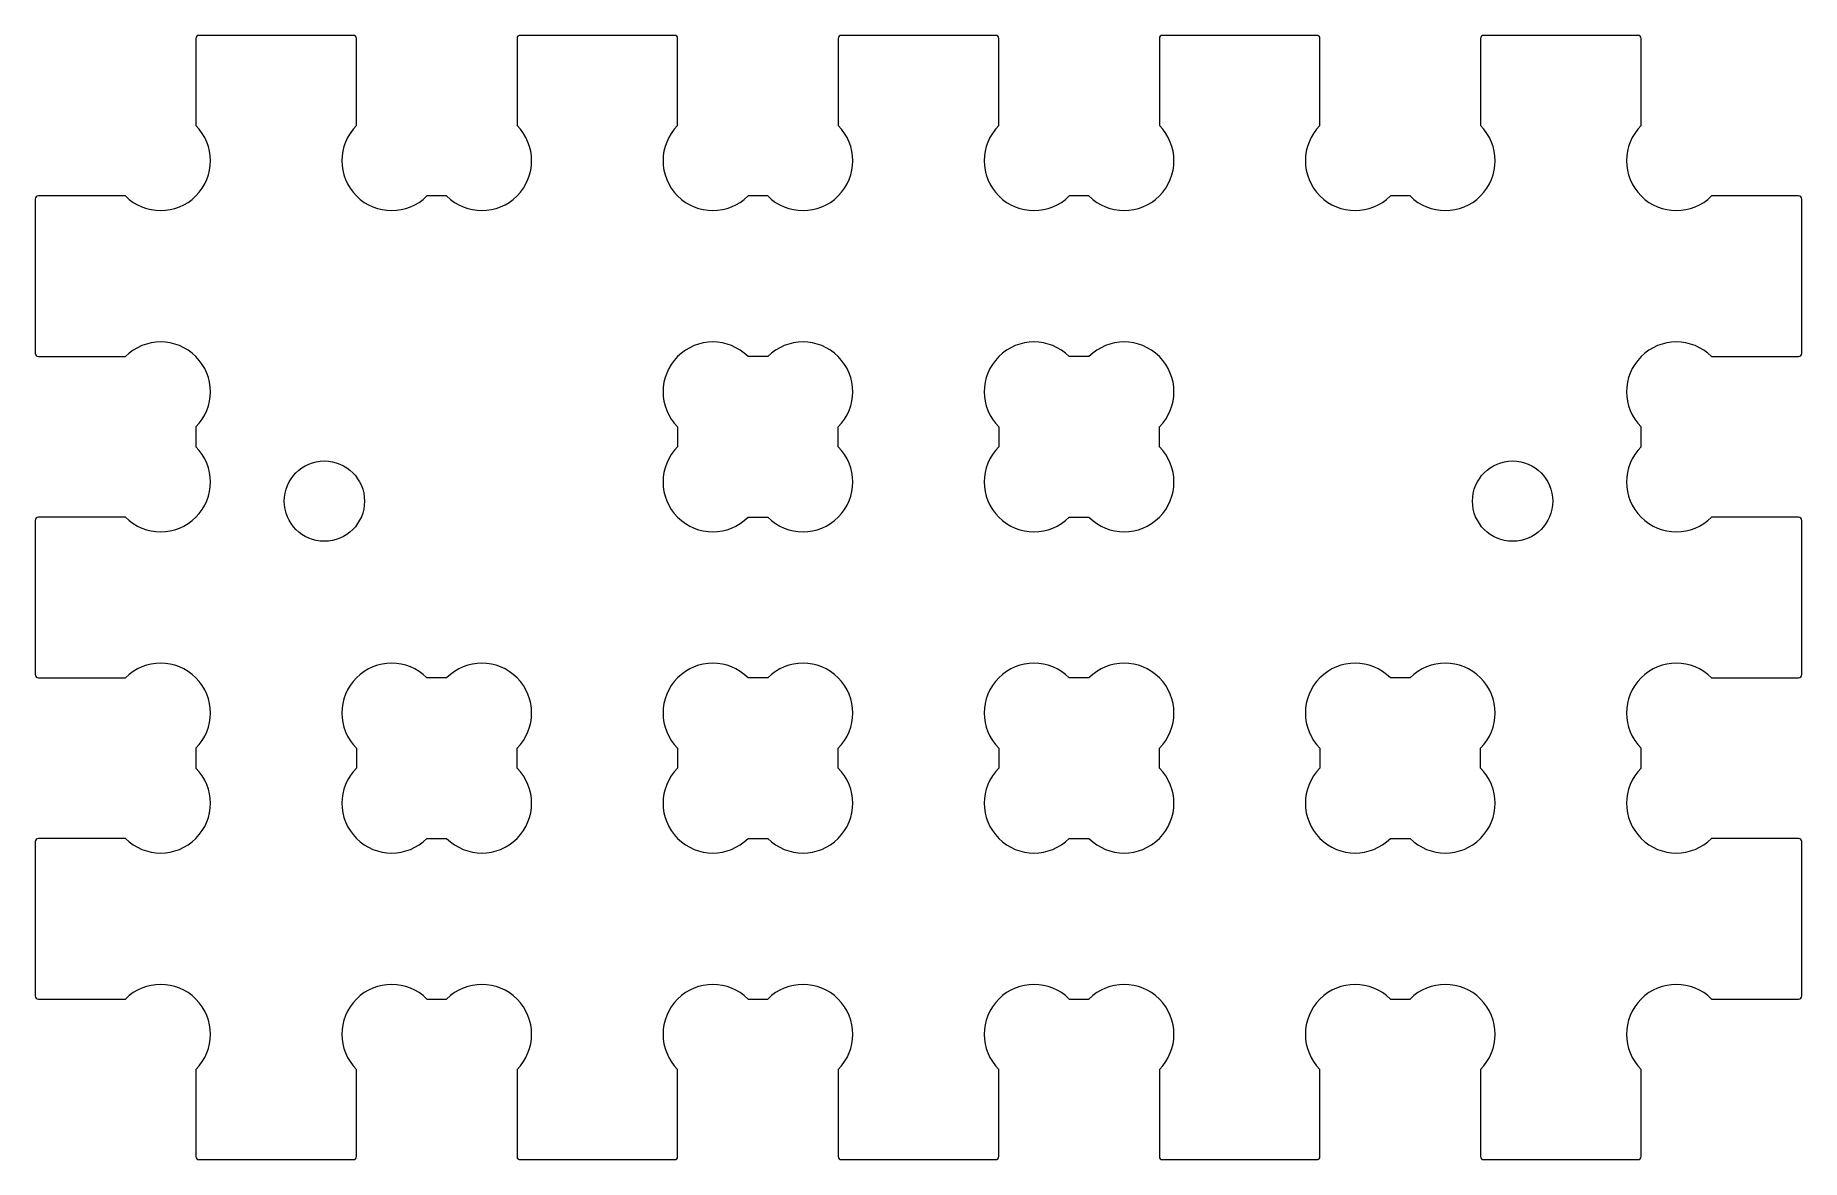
# Model space of a CAD drawing. Extents: x -27.5 to 27.5, y -17.5 to 17.5.
import ezdxf

# ---------------------------------------------------------------- set-up
doc = ezdxf.new("R2010")
doc.units = 0
doc.layers.get('0').update_dxf_attribs({"lineweight": 0})
doc.layers.add('holes', color=1, linetype='Continuous', lineweight=0)

msp = doc.modelspace()

# ---------------------------------------------------------------- linework, layer by layer
for p, q in [((-22.5, 17.4), (-22.5, 14.692)), ((-17.6, 17.5), (-22.4, 17.5)), ((-17.5, 14.692), (-17.5, 17.4)), ((-12.5, 17.4), (-12.5, 14.692)), ((-7.6, 17.5), (-12.4, 17.5)), ((-7.5, 14.692), (-7.5, 17.4)), ((-2.5, 17.4), (-2.5, 14.692)), ((2.4, 17.5), (-2.4, 17.5)), ((2.5, 14.692), (2.5, 17.4)), ((7.5, 17.4), (7.5, 14.692)), ((12.4, 17.5), (7.6, 17.5)), ((12.5, 14.692), (12.5, 17.4)), ((17.5, 17.4), (17.5, 14.692)), ((22.4, 17.5), (17.6, 17.5)), ((22.5, 14.692), (22.5, 17.4)), ((-27.5, 12.4), (-27.5, 7.6)), ((-24.692, 12.5), (-27.4, 12.5)), ((-14.692, 12.5), (-15.308, 12.5)), ((-4.692, 12.5), (-5.308, 12.5)), ((5.308, 12.5), (4.692, 12.5)), ((15.308, 12.5), (14.692, 12.5)), ((27.4, 12.5), (24.692, 12.5)), ((27.5, 7.6), (27.5, 12.4)), ((-27.4, 7.5), (-24.692, 7.5)), ((24.692, 7.5), (27.4, 7.5)), ((-22.5, 5.308), (-22.5, 4.692)), ((22.5, 4.692), (22.5, 5.308)), ((-27.5, 2.4), (-27.5, -2.4)), ((-24.692, 2.5), (-27.4, 2.5)), ((27.4, 2.5), (24.692, 2.5)), ((27.5, -2.4), (27.5, 2.4)), ((-27.4, -2.5), (-24.692, -2.5)), ((24.692, -2.5), (27.4, -2.5)), ((-22.5, -4.692), (-22.5, -5.308)), ((22.5, -5.308), (22.5, -4.692)), ((-27.5, -7.6), (-27.5, -12.4)), ((-24.692, -7.5), (-27.4, -7.5)), ((27.4, -7.5), (24.692, -7.5)), ((27.5, -12.4), (27.5, -7.6)), ((-27.4, -12.5), (-24.692, -12.5)), ((-15.308, -12.5), (-14.692, -12.5)), ((-5.308, -12.5), (-4.692, -12.5)), ((4.692, -12.5), (5.308, -12.5)), ((14.692, -12.5), (15.308, -12.5)), ((24.692, -12.5), (27.4, -12.5)), ((-22.5, -14.692), (-22.5, -17.4)), ((-17.5, -17.4), (-17.5, -14.692)), ((-12.5, -14.692), (-12.5, -17.4)), ((-7.5, -17.4), (-7.5, -14.692)), ((-2.5, -14.692), (-2.5, -17.4)), ((2.5, -17.4), (2.5, -14.692)), ((2.5, -14.692), (2.5, -14.692)), ((7.5, -14.692), (7.5, -17.4)), ((12.5, -17.4), (12.5, -14.692)), ((17.5, -14.692), (17.5, -17.4)), ((22.5, -17.4), (22.5, -14.692)), ((-22.4, -17.5), (-17.6, -17.5)), ((-12.4, -17.5), (-7.6, -17.5)), ((-2.4, -17.5), (2.4, -17.5)), ((7.6, -17.5), (12.4, -17.5)), ((17.6, -17.5), (22.4, -17.5))]:
    msp.add_line(p, q)
for centre, radius, start, end in [((-22.4, 17.4), 0.1, 90, 180), ((-17.6, 17.4), 0.1, 0, 90), ((-12.4, 17.4), 0.1, 90, 180), ((-7.6, 17.4), 0.1, 0, 90), ((-2.4, 17.4), 0.1, 90, 180), ((2.4, 17.4), 0.1, 0, 90), ((7.6, 17.4), 0.1, 90, 180), ((12.4, 17.4), 0.1, 0, 90), ((17.6, 17.4), 0.1, 90, 180), ((22.4, 17.4), 0.1, 0, 90), ((-23.596, 13.596), 1.55, 315, 45), ((-16.404, 13.596), 1.55, 135, 225), ((-13.596, 13.596), 1.55, 315, 45), ((-6.404, 13.596), 1.55, 135, 225), ((-3.596, 13.596), 1.55, 315, 45), ((3.596, 13.596), 1.55, 135, 225), ((6.404, 13.596), 1.55, 315, 45), ((13.596, 13.596), 1.55, 135, 225), ((16.404, 13.596), 1.55, 315, 45), ((23.596, 13.596), 1.55, 135, 225), ((-27.4, 12.4), 0.1, 90, 180), ((-23.596, 13.596), 1.55, 225, 315), ((-16.404, 13.596), 1.55, 225, 315), ((-13.596, 13.596), 1.55, 225, 315), ((-6.404, 13.596), 1.55, 225, 315), ((-3.596, 13.596), 1.55, 225, 315), ((3.596, 13.596), 1.55, 225, 315), ((6.404, 13.596), 1.55, 225, 315), ((13.596, 13.596), 1.55, 225, 315), ((16.404, 13.596), 1.55, 225, 315), ((23.596, 13.596), 1.55, 225, 315), ((27.4, 12.4), 0.1, 0, 90), ((-23.596, 6.404), 1.55, 45, 135), ((23.596, 6.404), 1.55, 45, 135), ((-27.4, 7.6), 0.1, 180, 270), ((-23.596, 6.404), 1.55, 315, 45), ((23.596, 6.404), 1.55, 135, 225), ((27.4, 7.6), 0.1, 270, 0), ((-23.596, 3.596), 1.55, 315, 45), ((23.596, 3.596), 1.55, 135, 225), ((-27.4, 2.4), 0.1, 90, 180), ((-23.596, 3.596), 1.55, 225, 315), ((23.596, 3.596), 1.55, 225, 315), ((27.4, 2.4), 0.1, 0, 90), ((-23.596, -3.596), 1.55, 45, 135), ((23.596, -3.596), 1.55, 45, 135), ((-27.4, -2.4), 0.1, 180, 270), ((-23.596, -3.596), 1.55, 315, 45), ((23.596, -3.596), 1.55, 135, 225), ((27.4, -2.4), 0.1, 270, 0), ((-23.596, -6.404), 1.55, 315, 45), ((23.596, -6.404), 1.55, 135, 225), ((-27.4, -7.6), 0.1, 90, 180), ((-23.596, -6.404), 1.55, 225, 315), ((23.596, -6.404), 1.55, 225, 315), ((27.4, -7.6), 0.1, 0, 90), ((-23.596, -13.596), 1.55, 45, 135), ((-16.404, -13.596), 1.55, 45, 135), ((-13.596, -13.596), 1.55, 45, 135), ((-6.404, -13.596), 1.55, 45, 135), ((-3.596, -13.596), 1.55, 45, 135), ((3.596, -13.596), 1.55, 45, 135), ((6.404, -13.596), 1.55, 45, 135), ((13.596, -13.596), 1.55, 45, 135), ((16.404, -13.596), 1.55, 45, 135), ((23.596, -13.596), 1.55, 45, 135), ((-27.4, -12.4), 0.1, 180, 270), ((-23.596, -13.596), 1.55, 315, 45), ((-16.404, -13.596), 1.55, 135, 225), ((-13.596, -13.596), 1.55, 315, 45), ((-6.404, -13.596), 1.55, 135, 225), ((-3.596, -13.596), 1.55, 315, 45), ((3.596, -13.596), 1.55, 135, 225), ((6.404, -13.596), 1.55, 315, 45), ((13.596, -13.596), 1.55, 135, 225), ((16.404, -13.596), 1.55, 315, 45), ((23.596, -13.596), 1.55, 135, 225), ((27.4, -12.4), 0.1, 270, 0), ((-22.4, -17.4), 0.1, 180, 270), ((-17.6, -17.4), 0.1, 270, 0), ((-12.4, -17.4), 0.1, 180, 270), ((-7.6, -17.4), 0.1, 270, 0), ((-2.4, -17.4), 0.1, 180, 270), ((2.4, -17.4), 0.1, 270, 0), ((7.6, -17.4), 0.1, 180, 270), ((12.4, -17.4), 0.1, 270, 0), ((17.6, -17.4), 0.1, 180, 270), ((22.4, -17.4), 0.1, 270, 0)]:
    msp.add_arc(centre, radius, start, end)
at = {"layer": 'holes'}
for p, q in [((-4.692, 7.5), (-5.308, 7.5)), ((5.308, 7.5), (4.692, 7.5)), ((-7.5, 5.308), (-7.5, 4.692)), ((-2.5, 4.692), (-2.5, 5.308)), ((-2.5, 5.308), (-2.5, 5.308)), ((2.5, 5.308), (2.5, 4.692)), ((7.5, 4.692), (7.5, 5.308)), ((7.5, 5.308), (7.5, 5.308)), ((-5.308, 2.5), (-4.692, 2.5)), ((4.692, 2.5), (5.308, 2.5)), ((-14.692, -2.5), (-15.308, -2.5)), ((-4.692, -2.5), (-5.308, -2.5)), ((5.308, -2.5), (4.692, -2.5)), ((15.308, -2.5), (14.692, -2.5)), ((-17.5, -4.692), (-17.5, -5.308)), ((-12.5, -5.308), (-12.5, -4.692)), ((-12.5, -4.692), (-12.5, -4.692)), ((-7.5, -4.692), (-7.5, -5.308)), ((-2.5, -5.308), (-2.5, -4.692)), ((-2.5, -4.692), (-2.5, -4.692)), ((2.5, -4.692), (2.5, -5.308)), ((7.5, -5.308), (7.5, -4.692)), ((7.5, -4.692), (7.5, -4.692)), ((12.5, -4.692), (12.5, -5.308)), ((17.5, -5.308), (17.5, -4.692)), ((17.5, -4.692), (17.5, -4.692)), ((-15.308, -7.5), (-14.692, -7.5)), ((-5.308, -7.5), (-4.692, -7.5)), ((4.692, -7.5), (5.308, -7.5)), ((14.692, -7.5), (15.308, -7.5))]:
    msp.add_line(p, q, dxfattribs=at)
for centre in [(-18.5, 3), (18.5, 3)]:
    msp.add_circle(centre, 1.25, dxfattribs=at)
for centre, start, end in [((-6.404, 6.404), 45, 135), ((-3.596, 6.404), 45, 135), ((3.596, 6.404), 45, 135), ((6.404, 6.404), 45, 135), ((-6.404, 6.404), 135, 225), ((-3.596, 6.404), 315, 45), ((3.596, 6.404), 135, 225), ((6.404, 6.404), 315, 45), ((-6.404, 3.596), 135, 225), ((-3.596, 3.596), 315, 45), ((3.596, 3.596), 135, 225), ((6.404, 3.596), 315, 45), ((-6.404, 3.596), 225, 315), ((-3.596, 3.596), 225, 315), ((3.596, 3.596), 225, 315), ((6.404, 3.596), 225, 315), ((-16.404, -3.596), 45, 135), ((-13.596, -3.596), 45, 135), ((-6.404, -3.596), 45, 135), ((-3.596, -3.596), 45, 135), ((3.596, -3.596), 45, 135), ((6.404, -3.596), 45, 135), ((13.596, -3.596), 45, 135), ((16.404, -3.596), 45, 135), ((-16.404, -3.596), 135, 225), ((-13.596, -3.596), 315, 45), ((-6.404, -3.596), 135, 225), ((-3.596, -3.596), 315, 45), ((3.596, -3.596), 135, 225), ((6.404, -3.596), 315, 45), ((13.596, -3.596), 135, 225), ((16.404, -3.596), 315, 45), ((-16.404, -6.404), 135, 225), ((-13.596, -6.404), 315, 45), ((-6.404, -6.404), 135, 225), ((-3.596, -6.404), 315, 45), ((3.596, -6.404), 135, 225), ((6.404, -6.404), 315, 45), ((13.596, -6.404), 135, 225), ((16.404, -6.404), 315, 45), ((-16.404, -6.404), 225, 315), ((-13.596, -6.404), 225, 315), ((-6.404, -6.404), 225, 315), ((-3.596, -6.404), 225, 315), ((3.596, -6.404), 225, 315), ((6.404, -6.404), 225, 315), ((13.596, -6.404), 225, 315), ((16.404, -6.404), 225, 315)]:
    msp.add_arc(centre, 1.55, start, end, dxfattribs=at)

doc.saveas('drawing.dxf')
